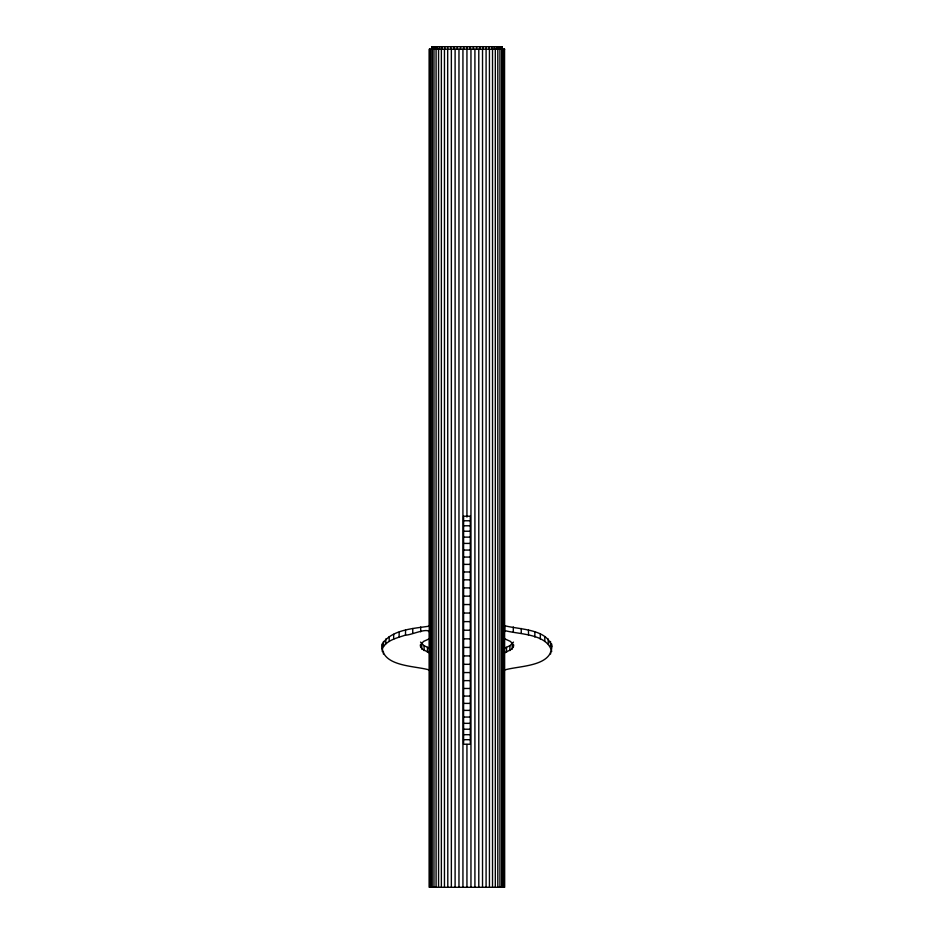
<?xml version="1.0" encoding="UTF-8"?>
<svg xmlns="http://www.w3.org/2000/svg" width="934" height="934" viewBox="0 0 934 934"><rect width="100%" height="100%" fill="white"/><g stroke="black" fill="none" stroke-linecap="round" stroke-linejoin="round"><path stroke-width="1.4" d="M428.846 669.853C414.299 665.592 379.788 666.689 382.286 644.028C391.848 629.247 414.381 628.524 429.278 626.154M382.286 644.028L382.263 651.442M504.372 653.018L512.229 648.826L513.595 645.102L510.489 641.448L504.243 638.599M504.617 631.956L504.71 625.698C519.304 629.703 547.126 628.617 551.737 646.585M505.154 669.853C519.864 665.557 554.002 666.748 551.714 644.028M382.286 648.885C386.256 640.059 397.23 637.957 405.519 635.085C410.376 635.622 428.753 626.481 429.733 632.75M504.372 648.161L509.894 645.744L513.466 642.113M429.757 638.599L423.511 641.448L420.405 645.102L421.771 648.826L429.628 653.018M431.742 46.7L502.142 46.7M504.64 49.21L429.243 49.21L429.243 887.3L504.64 887.3L504.535 49.21M463.603 520.763L470.304 520.763M463.603 525.784L470.304 525.784M463.603 531.236L470.304 531.236M463.603 537.132L470.304 537.132M463.603 543.413L470.304 543.413M463.603 550.068L470.304 550.068M463.603 557.073L470.304 557.073M463.603 564.381L470.304 564.381M463.603 571.982L470.304 571.982M463.603 579.839L470.304 579.839M463.603 587.895L470.304 587.895M463.603 596.149L470.304 596.149M463.603 604.543L470.304 604.543M463.603 613.043L470.304 613.043M463.603 621.612L470.304 621.612M463.603 630.228L470.304 630.228M463.603 638.844L470.304 638.844M463.603 647.425L470.304 647.425M463.603 655.925L470.304 655.925M463.603 664.319L470.304 664.319M463.603 672.562L470.304 672.562M463.603 680.629L470.304 680.629M463.603 688.475L470.304 688.475M463.603 696.075L470.304 696.075M463.603 703.395L470.304 703.395M463.603 710.389L470.304 710.389M463.603 717.055L470.304 717.055M463.603 723.336L470.304 723.336M463.603 729.221L470.304 729.221M463.603 734.684L470.304 734.684M463.603 739.693L470.304 739.693M504.71 630.555C519.304 634.56 547.126 633.474 551.737 651.442M420.534 642.113L424.106 645.744L429.628 648.161M550.616 651.558L550.616 653.987M550.535 641.483L550.535 646.34M548.223 638.996L548.223 643.853M544.802 636.603L544.802 641.46M540.331 634.314L540.331 639.171M534.867 632.178L534.867 637.035M528.481 630.228L528.481 635.085M521.254 628.477L521.254 633.334M513.466 644.542L513.466 646.97M513.303 626.959L513.303 631.816M512.229 643.97L512.229 648.826M509.894 645.744L509.894 650.601M506.532 647.402L506.532 652.259M504.325 49.21L504.325 626.399M504.325 632.225L504.325 887.3M504.01 49.21L504.01 887.3M503.052 49.21L503.052 887.3M502.002 46.7L502.142 49.21M501.686 49.21L501.686 887.3M501.558 46.7L501.558 49.21M500.787 46.7L500.787 49.21M499.935 49.21L499.935 887.3M499.678 46.7L499.678 49.21M498.207 46.7L498.207 49.21M497.81 49.21L497.81 887.3M496.409 46.7L496.409 49.21M495.324 49.21L495.324 887.3M494.273 46.7L494.273 49.21M492.522 49.21L492.522 887.3M491.833 46.7L491.833 49.21M489.439 49.21L489.439 887.3M489.136 46.7L489.136 49.21M486.205 46.7L486.205 49.21M486.089 49.21L486.089 887.3M483.111 46.7L483.111 49.21M482.528 49.21L482.528 887.3M479.901 46.7L479.901 49.21M478.792 49.21L478.792 887.3M476.632 46.7L476.632 49.21M474.916 49.21L474.916 887.3M473.351 46.7L473.351 49.21M470.958 49.21L470.958 887.3M470.106 46.7L470.106 49.21M466.942 46.7L466.942 517.086M466.942 744.456L466.942 887.3M463.778 46.7L463.778 49.21M462.937 49.21L462.937 887.3M460.544 46.7L460.544 49.21M458.968 49.21L458.968 887.3M457.263 46.7L457.263 49.21M455.103 49.21L455.103 887.3M453.994 46.7L453.994 49.21M451.356 49.21L451.356 887.3M450.783 46.7L450.783 49.21M447.678 46.7L447.795 887.3M444.759 46.7L444.759 49.21M444.456 49.21L444.456 887.3M442.051 46.7L442.051 49.21M441.362 49.21L441.362 887.3M439.622 46.7L439.622 49.21M438.56 49.21L438.56 887.3M437.486 46.7L437.486 49.21M436.085 49.21L436.085 887.3M435.676 46.7L435.676 49.21M434.217 46.7L434.217 49.21M433.96 49.21L433.96 887.3M433.107 46.7L433.107 49.21M432.337 46.7L432.197 887.3M431.893 46.7L431.893 49.21M430.843 49.21L430.843 887.3M429.885 49.21L429.885 887.3M429.57 49.21L429.57 626.399M429.57 632.225L429.57 887.3M427.468 647.402L427.468 652.259M424.106 645.744L424.106 650.601M421.771 643.97L421.771 648.826M420.697 626.959L420.697 631.816M420.534 644.542L420.534 646.97M412.746 628.477L412.746 633.334M405.519 630.228L405.519 635.085M399.133 632.178L399.133 637.035M393.669 634.314L393.669 639.171M389.198 636.603L389.198 641.46M385.777 638.996L385.777 643.853M383.465 641.483L383.465 646.34M383.384 651.558L383.384 653.987M470.304 516.222L463.603 516.222L463.603 744.235L470.304 744.235L470.304 516.222"/></g></svg>
